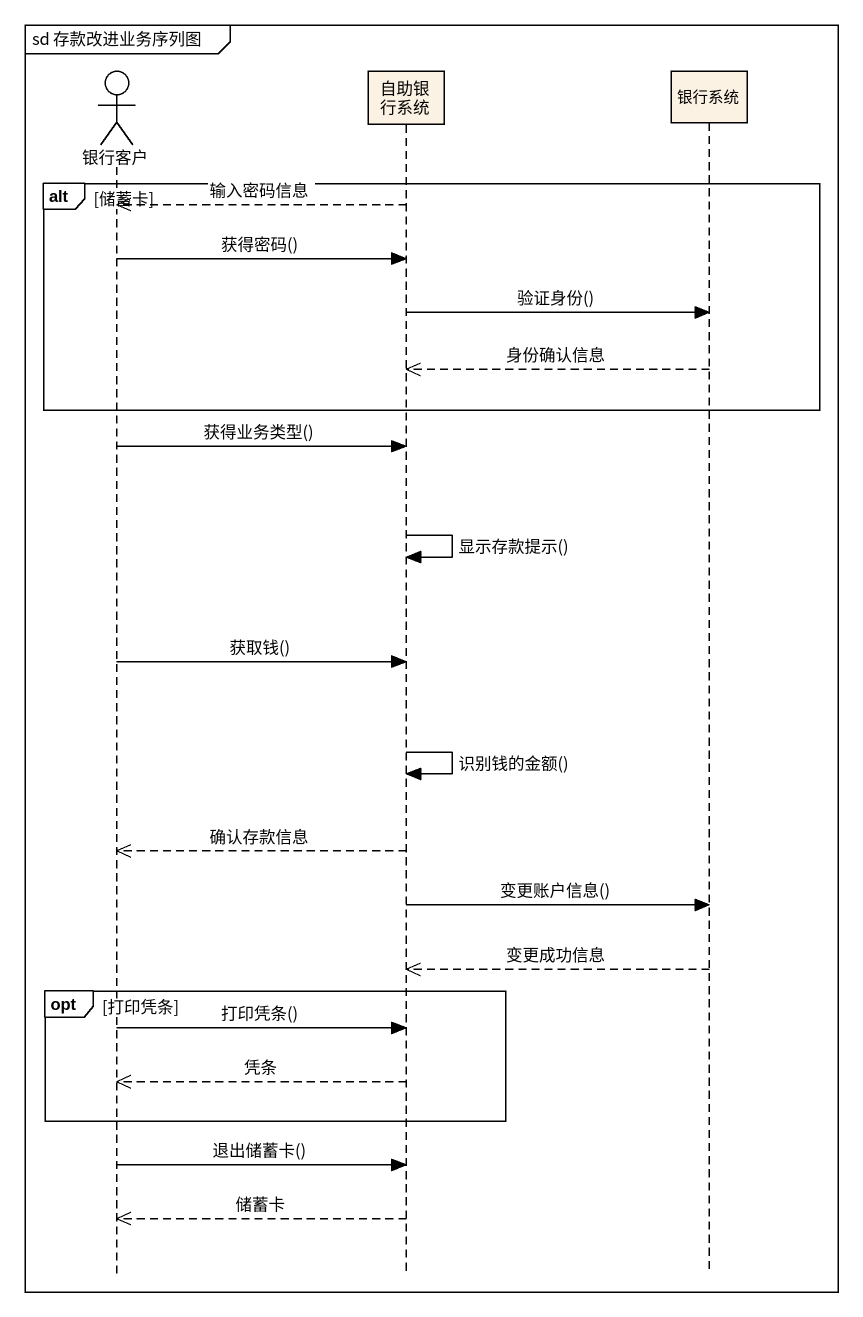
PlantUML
@startuml
mainframe sd 存款改进业务序列图
hide footbox
actor 银行客户
participant 自助银行系统
participant 银行系统

alt 储蓄卡
  自助银行系统 -->> 银行客户 : 输入密码信息
  银行客户 -> 自助银行系统 : 获得密码()
  自助银行系统 -> 银行系统 : 验证身份()
  银行系统 -->> 自助银行系统 : 身份确认信息
end
银行客户 -> 自助银行系统 : 获得业务类型()
自助银行系统 -> 自助银行系统 : 显示存款提示()
银行客户 -> 自助银行系统 : 获取钱()
自助银行系统 -> 自助银行系统 : 识别钱的金额()
自助银行系统 -->> 银行客户 : 确认存款信息
自助银行系统 -> 银行系统 : 变更账户信息()
银行系统 -->> 自助银行系统 : 变更成功信息
opt 打印凭条
  银行客户 -> 自助银行系统 : 打印凭条()
  自助银行系统 -->> 银行客户 : 凭条
end
银行客户 -> 自助银行系统 : 退出储蓄卡()
自助银行系统 -->> 银行客户 : 储蓄卡
@enduml
